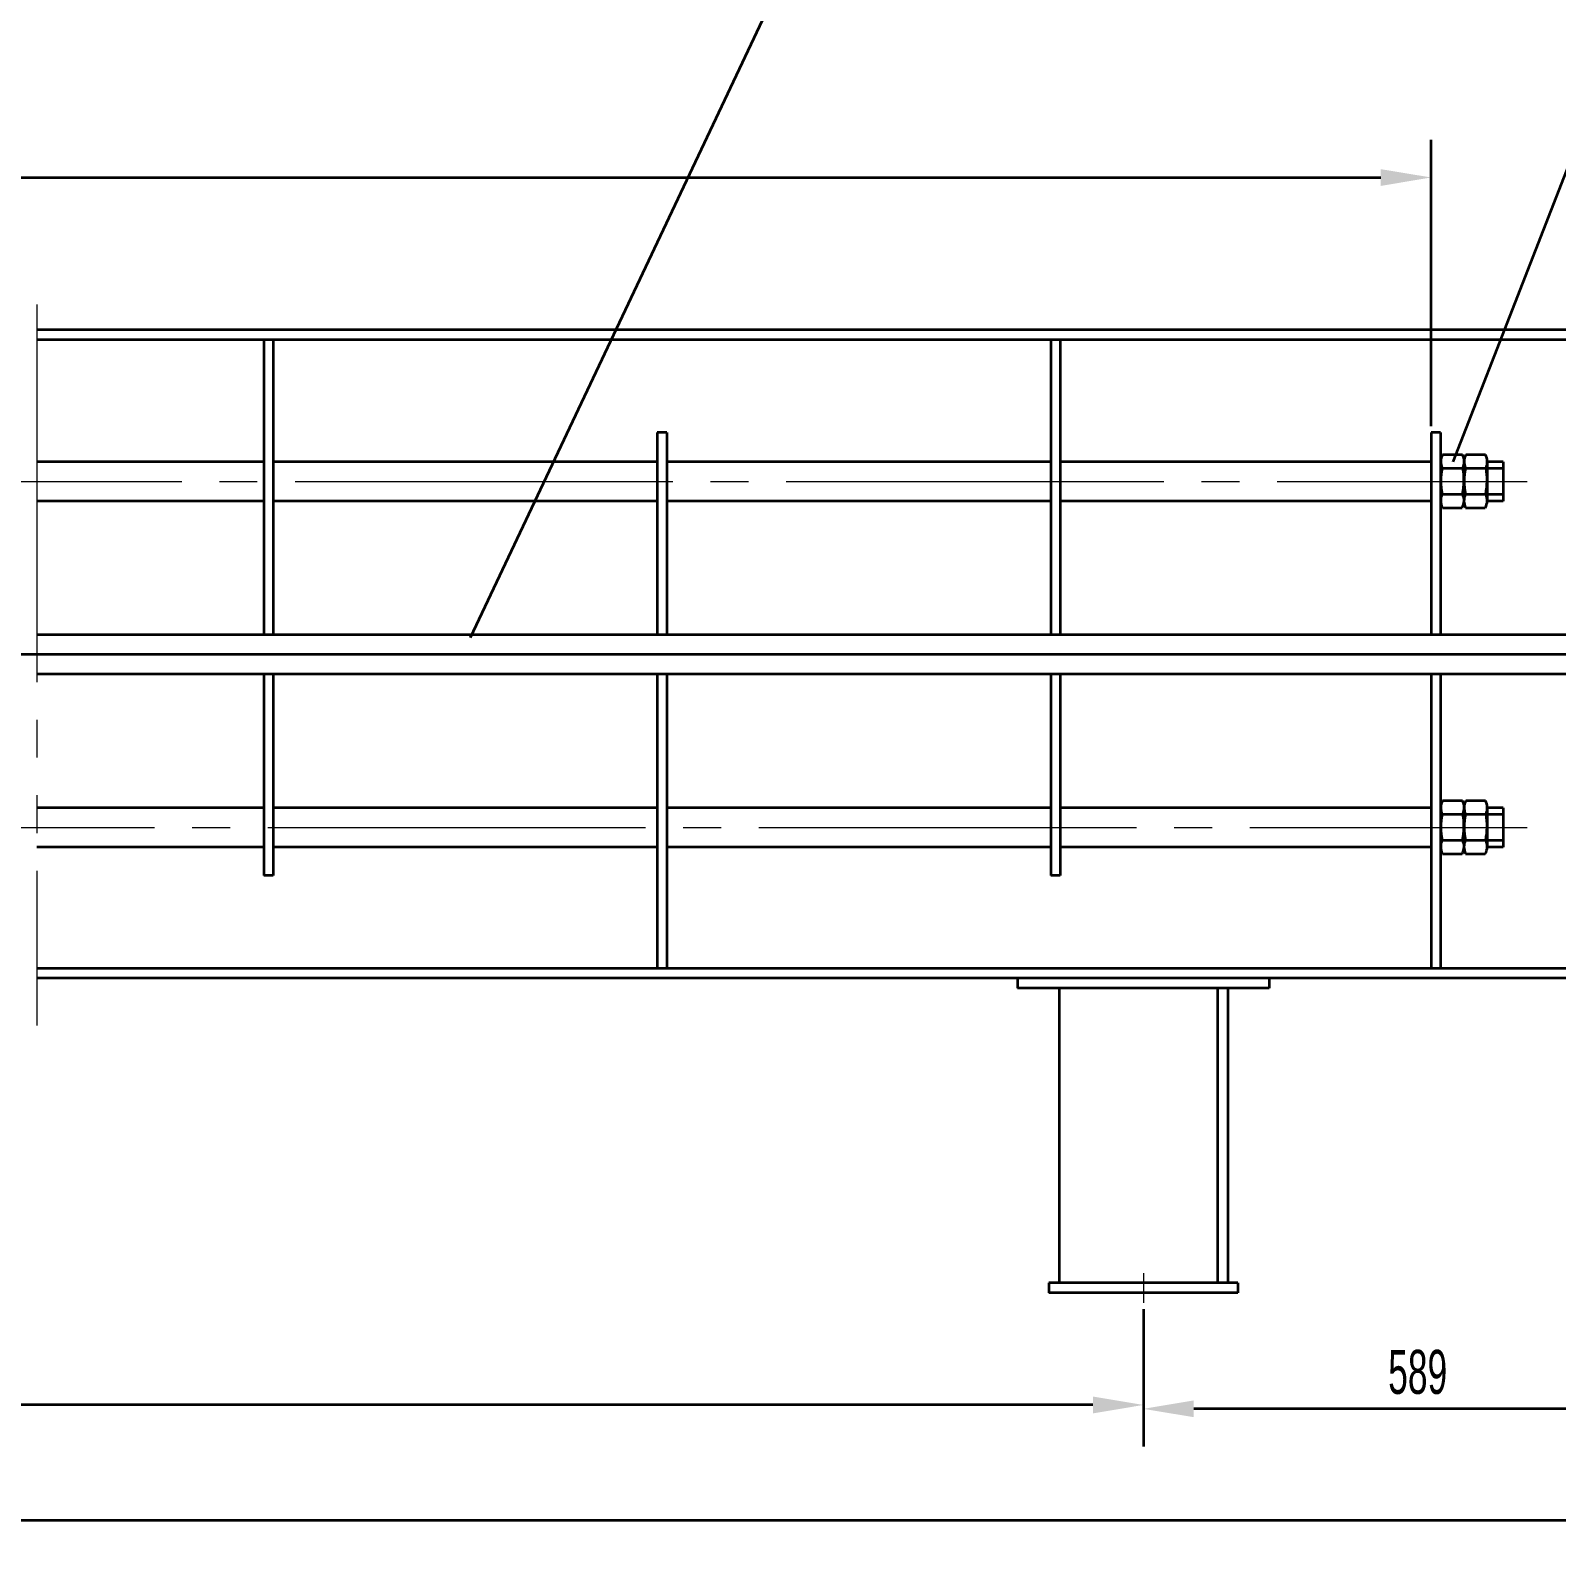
# Model space of a CAD drawing. Header units: millimetres. Extents: x 972 to 2699, y 36 to 635.
# Drawn here: x 1299.2 to 1420.4, y 399.8 to 521.2 of the extents above; entities that cross this region are included whole.
import ezdxf

# ---------------------------------------------------------------- set-up
doc = ezdxf.new("R2010")
doc.units = ezdxf.units.MM
doc.linetypes.add('EB_DASHDOT', pattern=[39, 30, -3, 3, -3])
doc.linetypes.add('EB_DASHDOTDOT', pattern=[45, 30, -3, 3, -3, 3, -3])
for name, color, linetype, lineweight in [('2', 1, 'Continuous', 35), ('JD$0$主体层', 1, 'Continuous', 35), ('中心线层', 2, 'EB_DASHDOT', 0), ('双点划线层', 2, 'EB_DASHDOTDOT', 0), ('尺寸层', 2, 'Continuous', 35)]:
    doc.layers.add(name, color=color, linetype=linetype, lineweight=lineweight)
doc.styles.add('HZ', font='ACADTXT.SHX', dxfattribs={"width": 0.6, "bigfont": 'gbcbig.shx'})
doc.dimstyles.new('UserStyle4', dxfattribs={"dimtxt": 3.5, "dimasz": 4, "dimexe": 3, "dimexo": 0.5, "dimgap": 0.8, "dimtad": 1, "dimdsep": 46, "dimtxsty": 'HZ', "dimcen": 0, "dimdle": 8, "dimadec": 0, "dimazin": 0, "dimtfac": 1, "dimtofl": 0, "dimtmove": 0, "dimatfit": 0, "dimfxl": 0, "dimtolj": 1, "dimtzin": 0, "dimarcsym": 0})

# ---------------------------------------------------------------- blocks, each defined once
blk = doc.blocks.new('*D62')
at = {"layer": '尺寸层', "linetype": 'Continuous', "lineweight": 35}
for points in [[(1130.22, 509.49), (1134.22, 508.82), (1134.22, 510.15)], [(1410.44, 509.49), (1406.44, 508.82), (1406.44, 510.15)]]:
    blk.add_hatch(color=0, dxfattribs=at).paths.add_polyline_path(points, flags=0)
at = {"layer": '尺寸层', "color": 0, "linetype": 'Continuous', "lineweight": 35}
for p, q in [((1130.22, 497.09), (1130.22, 512.49)), ((1410.44, 489.73), (1410.44, 512.49)), ((1134.22, 509.49), (1406.44, 509.49))]:
    blk.add_line(p, q, dxfattribs=at)
at = {"layer": '尺寸层', "color": 0, "linetype": 'Continuous', "lineweight": 35, "insert": (1165.6, 514.18), "char_height": 3.5, "attachment_point": 1, "style": 'HZ'}
blk.add_mtext('15X250=3750', dxfattribs=at)
blk = doc.blocks.new('*D69')
at = {"layer": '尺寸层', "linetype": 'Continuous', "lineweight": 35}
for points in [[(1163.22, 411.96), (1167.22, 411.29), (1167.22, 412.63)], [(1387.58, 411.96), (1383.58, 411.29), (1383.58, 412.63)]]:
    blk.add_hatch(color=0, dxfattribs=at).paths.add_polyline_path(points, flags=0)
at = {"layer": '尺寸层', "color": 0, "linetype": 'Continuous', "lineweight": 35}
for p, q in [((1163.22, 419.58), (1163.22, 408.96)), ((1387.58, 419.58), (1387.58, 408.96)), ((1383.58, 411.96), (1167.22, 411.96))]:
    blk.add_line(p, q, dxfattribs=at)
at = {"layer": '尺寸层', "color": 0, "linetype": 'Continuous', "lineweight": 35, "insert": (1253.35, 416.65), "char_height": 3.5, "attachment_point": 1, "style": 'HZ'}
blk.add_mtext('3300', dxfattribs=at)
blk = doc.blocks.new('*D70')
at = {"layer": '尺寸层', "linetype": 'ByBlock', "lineweight": -2}
for points in [[(1387.58, 411.65), (1391.58, 410.99), (1391.58, 412.32)], [(1461.19, 411.65), (1457.19, 410.99), (1457.19, 412.32)]]:
    blk.add_hatch(color=0, dxfattribs=at).paths.add_polyline_path(points, flags=0)
at = {"layer": '尺寸层', "color": 0, "linetype": 'ByBlock', "lineweight": -2}
for p, q in [((1461.19, 437.97), (1461.19, 408.65)), ((1457.19, 411.65), (1391.58, 411.65)), ((1387.58, 411.46), (1387.58, 408.65))]:
    blk.add_line(p, q, dxfattribs=at)
at = {"layer": '尺寸层', "color": 0, "linetype": 'ByBlock', "lineweight": -2, "insert": (1407.03, 416.34), "char_height": 3.5, "attachment_point": 1, "style": 'HZ'}
blk.add_mtext('589', dxfattribs=at)
blk = doc.blocks.new('*D74')
at = {"layer": '尺寸层', "linetype": 'Continuous', "lineweight": 35}
for points in [[(1029.82, 402.77), (1033.82, 402.1), (1033.82, 403.43)], [(1520.57, 402.77), (1516.57, 402.1), (1516.57, 403.43)]]:
    blk.add_hatch(color=0, dxfattribs=at).paths.add_polyline_path(points, flags=0)
at = {"layer": '尺寸层', "color": 0, "linetype": 'Continuous', "lineweight": 35}
for p, q in [((1029.82, 471.1), (1029.82, 399.77)), ((1520.57, 471.09), (1520.57, 399.77)), ((1516.57, 402.77), (1033.82, 402.77))]:
    blk.add_line(p, q, dxfattribs=at)
at = {"layer": '尺寸层', "color": 0, "linetype": 'Continuous', "lineweight": 35, "insert": (1244.04, 407.45), "char_height": 3.5, "attachment_point": 1, "style": 'HZ'}
blk.add_mtext('5391', dxfattribs=at)
blk = doc.blocks.new('*D182')
at = {"layer": '尺寸层', "linetype": 'Continuous', "lineweight": 35}
for points in [[(1130.22, 509.49), (1134.22, 508.82), (1134.22, 510.15)], [(1410.44, 509.49), (1406.44, 508.82), (1406.44, 510.15)]]:
    blk.add_hatch(color=0, dxfattribs=at).paths.add_polyline_path(points, flags=0)
at = {"layer": '尺寸层', "color": 0, "linetype": 'Continuous', "lineweight": 35}
for p, q in [((1130.22, 497.09), (1130.22, 512.49)), ((1410.44, 489.73), (1410.44, 512.49)), ((1134.22, 509.49), (1406.44, 509.49))]:
    blk.add_line(p, q, dxfattribs=at)
at = {"layer": '尺寸层', "color": 0, "linetype": 'Continuous', "lineweight": 35, "insert": (1165.6, 514.18), "char_height": 3.5, "attachment_point": 1, "style": 'HZ'}
blk.add_mtext('15X250=3750', dxfattribs=at)
blk = doc.blocks.new('*D189')
at = {"layer": '尺寸层', "linetype": 'Continuous', "lineweight": 35}
for points in [[(1163.22, 411.96), (1167.22, 411.29), (1167.22, 412.63)], [(1387.58, 411.96), (1383.58, 411.29), (1383.58, 412.63)]]:
    blk.add_hatch(color=0, dxfattribs=at).paths.add_polyline_path(points, flags=0)
at = {"layer": '尺寸层', "color": 0, "linetype": 'Continuous', "lineweight": 35}
for p, q in [((1163.22, 419.58), (1163.22, 408.96)), ((1387.58, 419.58), (1387.58, 408.96)), ((1383.58, 411.96), (1167.22, 411.96))]:
    blk.add_line(p, q, dxfattribs=at)
at = {"layer": '尺寸层', "color": 0, "linetype": 'Continuous', "lineweight": 35, "insert": (1253.35, 416.65), "char_height": 3.5, "attachment_point": 1, "style": 'HZ'}
blk.add_mtext('3300', dxfattribs=at)
blk = doc.blocks.new('*D190')
at = {"layer": '尺寸层', "linetype": 'Continuous', "lineweight": 35}
for points in [[(1387.58, 411.65), (1391.58, 410.99), (1391.58, 412.32)], [(1461.19, 411.65), (1457.19, 410.99), (1457.19, 412.32)]]:
    blk.add_hatch(color=0, dxfattribs=at).paths.add_polyline_path(points, flags=0)
at = {"layer": '尺寸层', "color": 0, "linetype": 'Continuous', "lineweight": 35}
for p, q in [((1461.19, 437.97), (1461.19, 408.65)), ((1457.19, 411.65), (1391.58, 411.65)), ((1387.58, 411.46), (1387.58, 408.65))]:
    blk.add_line(p, q, dxfattribs=at)
at = {"layer": '尺寸层', "color": 0, "linetype": 'Continuous', "lineweight": 35, "insert": (1407.03, 416.34), "char_height": 3.5, "attachment_point": 1, "style": 'HZ'}
blk.add_mtext('589', dxfattribs=at)
blk = doc.blocks.new('*D194')
at = {"layer": '尺寸层', "linetype": 'Continuous', "lineweight": 35}
for points in [[(1029.82, 402.77), (1033.82, 402.1), (1033.82, 403.43)], [(1520.57, 402.77), (1516.57, 402.1), (1516.57, 403.43)]]:
    blk.add_hatch(color=0, dxfattribs=at).paths.add_polyline_path(points, flags=0)
at = {"layer": '尺寸层', "color": 0, "linetype": 'Continuous', "lineweight": 35}
for p, q in [((1029.82, 471.1), (1029.82, 399.77)), ((1520.57, 471.09), (1520.57, 399.77)), ((1516.57, 402.77), (1033.82, 402.77))]:
    blk.add_line(p, q, dxfattribs=at)
at = {"layer": '尺寸层', "color": 0, "linetype": 'Continuous', "lineweight": 35, "insert": (1244.04, 407.45), "char_height": 3.5, "attachment_point": 1, "style": 'HZ'}
blk.add_mtext('5391', dxfattribs=at)

msp = doc.modelspace()

# ---------------------------------------------------------------- linework, layer by layer
at = {"layer": '2', "linetype": 'Continuous', "lineweight": 35}
for p, q in [((1411.33603, 487.4868), (1412.92828, 487.4868)), ((1411.33603, 487.4868), (1412.92828, 487.4868)), ((1413.18673, 487.4868), (1414.76392, 487.4868)), ((1413.18673, 487.4868), (1414.76392, 487.4868)), ((1416.16793, 486.90697), (1414.89434, 486.90697)), ((1416.16793, 486.90697), (1414.89434, 486.90697)), ((1416.16793, 486.90697), (1416.16793, 483.78197)), ((1416.16793, 486.90697), (1416.16793, 483.78197)), ((1411.31287, 486.39242), (1412.96239, 486.39242)), ((1411.31287, 486.39242), (1412.96239, 486.39242)), ((1413.16357, 486.39242), (1414.79804, 486.39242)), ((1413.16357, 486.39242), (1414.79804, 486.39242)), ((1414.89577, 486.39242), (1416.16793, 486.39242)), ((1414.89577, 486.39242), (1416.16793, 486.39242)), ((1411.30652, 484.33498), (1412.93352, 484.33498)), ((1411.30652, 484.33498), (1412.93352, 484.33498)), ((1411.32828, 483.2406), (1412.90118, 483.2406)), ((1411.32828, 483.2406), (1412.90118, 483.2406)), ((1413.15722, 484.33498), (1414.76916, 484.33498)), ((1413.15722, 484.33498), (1414.76916, 484.33498)), ((1413.17898, 483.2406), (1414.73683, 483.2406)), ((1413.17898, 483.2406), (1414.73683, 483.2406)), ((1414.8911, 484.33218), (1416.16793, 484.33218)), ((1414.8911, 484.33218), (1416.16793, 484.33218)), ((1416.16793, 483.78197), (1414.89434, 483.78197)), ((1416.16793, 483.78197), (1414.89434, 483.78197)), ((1411.31287, 458.89242), (1412.96239, 458.89242)), ((1411.31287, 458.89242), (1412.96239, 458.89242)), ((1411.33603, 459.9868), (1412.92828, 459.9868)), ((1411.33603, 459.9868), (1412.92828, 459.9868)), ((1413.16357, 458.89242), (1414.79804, 458.89242)), ((1413.16357, 458.89242), (1414.79804, 458.89242)), ((1413.18673, 459.9868), (1414.76392, 459.9868)), ((1413.18673, 459.9868), (1414.76392, 459.9868)), ((1416.16793, 459.40697), (1414.89434, 459.40697)), ((1416.16793, 459.40697), (1414.89434, 459.40697)), ((1414.89577, 458.89242), (1416.16793, 458.89242)), ((1414.89577, 458.89242), (1416.16793, 458.89242)), ((1416.16793, 459.40697), (1416.16793, 456.28197)), ((1416.16793, 459.40697), (1416.16793, 456.28197)), ((1411.30652, 456.83498), (1412.93352, 456.83498)), ((1411.30652, 456.83498), (1412.93352, 456.83498)), ((1413.15722, 456.83498), (1414.76916, 456.83498)), ((1413.15722, 456.83498), (1414.76916, 456.83498)), ((1414.8911, 456.83218), (1416.16793, 456.83218)), ((1414.8911, 456.83218), (1416.16793, 456.83218)), ((1411.32828, 455.7406), (1412.90118, 455.7406)), ((1411.32828, 455.7406), (1412.90118, 455.7406)), ((1413.17898, 455.7406), (1414.73683, 455.7406)), ((1413.17898, 455.7406), (1414.73683, 455.7406)), ((1416.16793, 456.28197), (1414.89434, 456.28197)), ((1416.16793, 456.28197), (1414.89434, 456.28197))]:
    msp.add_line(p, q, dxfattribs=at)
for centre, radius, start, end in [((1412.49828, 486.91477), 1.29539, 153.7553652, 204.0571114), ((1412.49828, 486.91477), 1.29539, 153.7553652, 204.0571114), ((1411.71368, 486.90122), 1.34839, 337.891001, 25.7775344), ((1411.71368, 486.90122), 1.34839, 337.891001, 25.7775344), ((1414.34898, 486.91477), 1.29539, 153.7553652, 204.0571114), ((1414.34898, 486.91477), 1.29539, 153.7553652, 204.0571114), ((1413.54932, 486.90122), 1.34839, 337.891001, 25.7775344), ((1413.54932, 486.90122), 1.34839, 337.891001, 25.7775344), ((1416.2413, 485.36295), 5.03802, 168.2754513, 191.7245487), ((1416.2413, 485.36295), 5.03802, 168.2754513, 191.7245487), ((1407.59881, 485.43568), 5.449, 348.3159533, 10.1263407), ((1407.59881, 485.43568), 5.449, 348.3159533, 10.1263407), ((1418.092, 485.36295), 5.03802, 168.2754513, 191.7245487), ((1418.092, 485.36295), 5.03802, 168.2754513, 191.7245487), ((1409.43445, 485.43568), 5.449, 348.3159533, 10.1263407), ((1409.43445, 485.43568), 5.449, 348.3159533, 10.1263407), ((1412.48386, 483.81099), 1.28869, 155.8027809, 206.3847425), ((1412.48386, 483.81099), 1.28869, 155.8027809, 206.3847425), ((1411.88828, 483.8182), 1.16602, 330.1763732, 26.1550913), ((1411.88828, 483.8182), 1.16602, 330.1763732, 26.1550913), ((1414.33456, 483.81099), 1.28869, 155.8027809, 206.3847425), ((1414.33456, 483.81099), 1.28869, 155.8027809, 206.3847425), ((1413.72392, 483.8182), 1.16602, 330.1763732, 26.1550913), ((1413.72392, 483.8182), 1.16602, 330.1763732, 26.1550913), ((1412.49828, 459.41477), 1.29539, 153.7553652, 204.0571114), ((1412.49828, 459.41477), 1.29539, 153.7553652, 204.0571114), ((1416.2413, 457.86295), 5.03802, 168.2754513, 191.7245487), ((1416.2413, 457.86295), 5.03802, 168.2754513, 191.7245487), ((1411.71368, 459.40122), 1.34839, 337.891001, 25.7775344), ((1411.71368, 459.40122), 1.34839, 337.891001, 25.7775344), ((1407.59881, 457.93568), 5.449, 348.3159533, 10.1263407), ((1407.59881, 457.93568), 5.449, 348.3159533, 10.1263407), ((1414.34898, 459.41477), 1.29539, 153.7553652, 204.0571114), ((1414.34898, 459.41477), 1.29539, 153.7553652, 204.0571114), ((1418.092, 457.86295), 5.03802, 168.2754513, 191.7245487), ((1418.092, 457.86295), 5.03802, 168.2754513, 191.7245487), ((1413.54932, 459.40122), 1.34839, 337.891001, 25.7775344), ((1413.54932, 459.40122), 1.34839, 337.891001, 25.7775344), ((1409.43445, 457.93568), 5.449, 348.3159533, 10.1263407), ((1409.43445, 457.93568), 5.449, 348.3159533, 10.1263407), ((1412.48386, 456.31099), 1.28869, 155.8027809, 206.3847425), ((1412.48386, 456.31099), 1.28869, 155.8027809, 206.3847425), ((1411.88828, 456.3182), 1.16602, 330.1763732, 26.1550913), ((1411.88828, 456.3182), 1.16602, 330.1763732, 26.1550913), ((1414.33456, 456.31099), 1.28869, 155.8027809, 206.3847425), ((1414.33456, 456.31099), 1.28869, 155.8027809, 206.3847425), ((1413.72392, 456.3182), 1.16602, 330.1763732, 26.1550913), ((1413.72392, 456.3182), 1.16602, 330.1763732, 26.1550913)]:
    msp.add_arc(centre, radius, start, end, dxfattribs=at)
at = {"layer": 'JD$0$主体层', "linetype": 'Continuous', "lineweight": 35}
for p, q in [((1457.44434, 497.37675), (1299.69394, 497.37675)), ((1457.44434, 497.37675), (1299.69394, 497.37675)), ((1457.44434, 496.59447), (1299.69394, 496.59447)), ((1457.44434, 496.59447), (1299.69394, 496.59447)), ((1317.719, 496.62675), (1317.719, 473.15697)), ((1317.719, 496.62675), (1317.719, 473.15697)), ((1318.469, 496.62675), (1318.469, 473.15697)), ((1318.469, 496.62675), (1318.469, 473.15697)), ((1380.219, 496.62675), (1380.219, 473.15697)), ((1380.219, 496.62675), (1380.219, 473.15697)), ((1380.969, 496.62675), (1380.969, 473.15697)), ((1380.969, 496.62675), (1380.969, 473.15697)), ((1349.719, 489.22881), (1348.969, 489.22881)), ((1348.969, 489.22881), (1348.969, 473.15697)), ((1349.719, 489.22881), (1348.969, 489.22881)), ((1348.969, 489.22881), (1348.969, 473.15697)), ((1349.719, 489.22881), (1349.719, 473.15697)), ((1349.719, 489.22881), (1349.719, 473.15697)), ((1411.19434, 489.22881), (1410.44434, 489.22881)), ((1410.44434, 489.22881), (1410.44434, 473.15697)), ((1411.19434, 489.22881), (1410.44434, 489.22881)), ((1410.44434, 489.22881), (1410.44434, 473.15697)), ((1411.19434, 489.22881), (1411.19434, 473.15697)), ((1411.19434, 489.22881), (1411.19434, 473.15697)), ((1317.719, 486.90697), (1299.69394, 486.90697)), ((1317.719, 486.90697), (1299.69394, 486.90697)), ((1348.969, 486.90697), (1318.469, 486.90697)), ((1348.969, 486.90697), (1318.469, 486.90697)), ((1380.219, 486.90697), (1349.719, 486.90697)), ((1380.219, 486.90697), (1349.719, 486.90697)), ((1410.44434, 486.90697), (1380.969, 486.90697)), ((1410.44434, 486.90697), (1380.969, 486.90697)), ((1413.05382, 486.9395), (1413.04588, 483.81426)), ((1413.05382, 486.9395), (1413.04588, 483.81426)), ((1414.89702, 486.94438), (1414.88993, 483.81555)), ((1414.89702, 486.94438), (1414.88993, 483.81555)), ((1317.719, 483.78197), (1299.69394, 483.78197)), ((1317.719, 483.78197), (1299.69394, 483.78197)), ((1348.969, 483.78197), (1318.469, 483.78197)), ((1348.969, 483.78197), (1318.469, 483.78197)), ((1380.219, 483.78197), (1349.719, 483.78197)), ((1380.219, 483.78197), (1349.719, 483.78197)), ((1410.44434, 483.78197), (1380.969, 483.78197)), ((1410.44434, 483.78197), (1380.969, 483.78197)), ((1462.58167, 473.15697), (1299.69394, 473.15697)), ((1462.58167, 473.15697), (1299.69394, 473.15697)), ((1462.58167, 470.03197), (1299.69394, 470.03197)), ((1462.58167, 470.03197), (1299.69394, 470.03197)), ((1317.719, 470.03197), (1317.719, 454.02469)), ((1317.719, 470.03197), (1317.719, 454.02469)), ((1318.469, 470.03197), (1318.469, 454.02469)), ((1318.469, 470.03197), (1318.469, 454.02469)), ((1348.969, 470.03197), (1348.969, 452.38403)), ((1348.969, 470.03197), (1348.969, 452.38403)), ((1349.719, 470.03197), (1349.719, 452.38403)), ((1349.719, 470.03197), (1349.719, 452.38403)), ((1380.219, 470.03197), (1380.219, 454.02469)), ((1380.219, 470.03197), (1380.219, 454.02469)), ((1380.969, 470.03197), (1380.969, 454.02469)), ((1380.969, 470.03197), (1380.969, 454.02469)), ((1410.44434, 470.03197), (1410.44434, 452.38403)), ((1410.44434, 470.03197), (1410.44434, 452.38403)), ((1411.19434, 470.03197), (1411.19434, 452.38403)), ((1411.19434, 470.03197), (1411.19434, 452.38403)), ((1317.719, 459.40697), (1299.69394, 459.40697)), ((1317.719, 459.40697), (1299.69394, 459.40697)), ((1348.969, 459.40697), (1318.469, 459.40697)), ((1348.969, 459.40697), (1318.469, 459.40697)), ((1380.219, 459.40697), (1349.719, 459.40697)), ((1380.219, 459.40697), (1349.719, 459.40697)), ((1410.44434, 459.40697), (1380.969, 459.40697)), ((1410.44434, 459.40697), (1380.969, 459.40697)), ((1413.05382, 459.4395), (1413.04588, 456.31426)), ((1413.05382, 459.4395), (1413.04588, 456.31426)), ((1414.89702, 459.44438), (1414.88993, 456.31555)), ((1414.89702, 459.44438), (1414.88993, 456.31555)), ((1317.719, 457.84447), (1317.719, 454.02469)), ((1317.719, 457.84447), (1317.719, 454.02469)), ((1318.469, 457.84447), (1318.469, 454.02469)), ((1318.469, 457.84447), (1318.469, 454.02469)), ((1380.219, 457.84447), (1380.219, 454.02469)), ((1380.219, 457.84447), (1380.219, 454.02469)), ((1380.969, 457.84447), (1380.969, 454.02469)), ((1380.969, 457.84447), (1380.969, 454.02469)), ((1410.44434, 458.16425), (1410.44434, 454.34447)), ((1410.44434, 458.16425), (1410.44434, 454.34447)), ((1411.19434, 458.16425), (1411.19434, 454.34447)), ((1411.19434, 458.16425), (1411.19434, 454.34447)), ((1317.719, 456.28197), (1299.69394, 456.28197)), ((1317.719, 456.28197), (1299.69394, 456.28197)), ((1348.969, 456.28197), (1318.469, 456.28197)), ((1348.969, 456.28197), (1318.469, 456.28197)), ((1380.219, 456.28197), (1349.719, 456.28197)), ((1380.219, 456.28197), (1349.719, 456.28197)), ((1410.44434, 456.28197), (1380.969, 456.28197)), ((1410.44434, 456.28197), (1380.969, 456.28197)), ((1348.969, 454.26631), (1348.969, 446.62675)), ((1348.969, 454.26631), (1348.969, 446.62675)), ((1349.719, 454.26631), (1349.719, 446.62675)), ((1349.719, 454.26631), (1349.719, 446.62675)), ((1410.44434, 454.26631), (1410.44434, 446.62675)), ((1410.44434, 454.26631), (1410.44434, 446.62675)), ((1411.19434, 454.26631), (1411.19434, 446.62675)), ((1411.19434, 454.26631), (1411.19434, 446.62675)), ((1318.469, 454.02469), (1317.719, 454.02469)), ((1318.469, 454.02469), (1317.719, 454.02469)), ((1380.969, 454.02469), (1380.219, 454.02469)), ((1380.969, 454.02469), (1380.219, 454.02469)), ((1457.44434, 446.62675), (1299.69394, 446.62675)), ((1457.44434, 446.62675), (1299.69394, 446.62675)), ((1430.63184, 445.87675), (1299.69394, 445.87675)), ((1430.63184, 445.87675), (1299.69394, 445.87675)), ((1349.719, 446.62675), (1348.969, 446.62675)), ((1349.719, 446.62675), (1348.969, 446.62675)), ((1377.58167, 445.87675), (1377.58167, 445.07675)), ((1377.58167, 445.87675), (1377.58167, 445.07675)), ((1397.58167, 445.87675), (1397.58167, 445.07675)), ((1397.58167, 445.87675), (1397.58167, 445.07675)), ((1411.19434, 446.62675), (1410.44434, 446.62675)), ((1411.19434, 446.62675), (1410.44434, 446.62675)), ((1397.58167, 445.07675), (1377.58167, 445.07675)), ((1397.58167, 445.07675), (1377.58167, 445.07675)), ((1380.88167, 445.07675), (1380.88167, 421.67675)), ((1380.88167, 445.07675), (1380.88167, 421.67675)), ((1393.48167, 445.07675), (1393.48167, 421.67675)), ((1393.48167, 445.07675), (1393.48167, 421.67675)), ((1394.28167, 445.07675), (1394.28167, 421.67675)), ((1394.28167, 445.07675), (1394.28167, 421.67675)), ((1380.08167, 421.67675), (1380.08167, 420.87675)), ((1395.08167, 421.67675), (1380.08167, 421.67675)), ((1380.08167, 421.67675), (1380.08167, 420.87675)), ((1395.08167, 421.67675), (1380.08167, 421.67675)), ((1395.08167, 421.67675), (1395.08167, 420.87675)), ((1395.08167, 421.67675), (1395.08167, 420.87675)), ((1395.08167, 420.87675), (1380.08167, 420.87675)), ((1395.08167, 420.87675), (1380.08167, 420.87675))]:
    msp.add_line(p, q, dxfattribs=at)
at = {"layer": '中心线层', "linetype": 'EB_DASHDOT', "lineweight": 0}
for p, q in [((1086.20522, 485.34447), (1418.07174, 485.34447)), ((1086.20522, 485.34447), (1418.07174, 485.34447)), ((1084.03639, 457.84447), (1418.07174, 457.84447)), ((1084.03639, 457.84447), (1418.07174, 457.84447)), ((1387.58167, 422.43428), (1387.58167, 420.07675)), ((1387.58167, 422.43428), (1387.58167, 420.07675))]:
    msp.add_line(p, q, dxfattribs=at)
at = {"layer": '双点划线层', "linetype": 'EB_DASHDOTDOT', "lineweight": 0}
msp.add_line((1299.69394, 499.39937), (1299.69394, 442.10479), dxfattribs=at)
msp.add_line((1299.69394, 499.39937), (1299.69394, 442.10479), dxfattribs=at)
at = {"layer": '尺寸层', "linetype": 'Continuous', "lineweight": 35}
for p, q in [((1334.13476, 472.93283), (1369.79717, 548.36004)), ((1334.13476, 472.93283), (1369.79717, 548.36004)), ((1412.19063, 486.89347), (1436.10767, 548.36614)), ((1412.19063, 486.89347), (1436.10767, 548.36614)), ((1522.76329, 471.59447), (1017.32269, 471.59447)), ((1522.76329, 471.59447), (1017.32269, 471.59447))]:
    msp.add_line(p, q, dxfattribs=at)

# ---------------------------------------------------------------- dimensions: what is measured, and where the dimension line sits
for base, p1, p2, text, picture, middle in [((1173.33874, 509.48812), (1130.219, 496.59447), (1410.44434, 489.22881), '15X250=3750', '*D62', (1270.33168, 510.11312)), ((1173.33874, 509.48812), (1130.219, 496.59447), (1410.44434, 489.22881), '15X250=3750', '*D182', (1270.33168, 510.11312)), ((1246.67199, 402.76512), (1520.56923, 471.5946), (1029.81945, 471.5982), '5391', '*D74', (1275.19434, 403.39012)), ((1246.67199, 402.76512), (1520.56923, 471.5946), (1029.81945, 471.5982), '5391', '*D194', (1275.19434, 403.39012)), ((1409.2121, 411.65282), (1461.19434, 438.46947), (1387.58167, 411.96112), '589', '*D70', (1424.388, 412.27782)), ((1409.2121, 411.65282), (1461.19434, 438.46947), (1387.58167, 411.96112), '589', '*D190', (1424.388, 412.27782)), ((1256.20838, 411.96112), (1387.58167, 420.07675), (1163.219, 420.07675), '3300', '*D69', (1275.40033, 412.58612)), ((1256.20838, 411.96112), (1387.58167, 420.07675), (1163.219, 420.07675), '3300', '*D189', (1275.40033, 412.58612))]:
    dim = msp.add_linear_dim(base=base, p1=p1, p2=p2, text=text, dimstyle='UserStyle4', dxfattribs=at)
    dim.commit()
    dim.dimension.update_dxf_attribs({"geometry": picture, "text_midpoint": middle})

doc.saveas('drawing.dxf')
